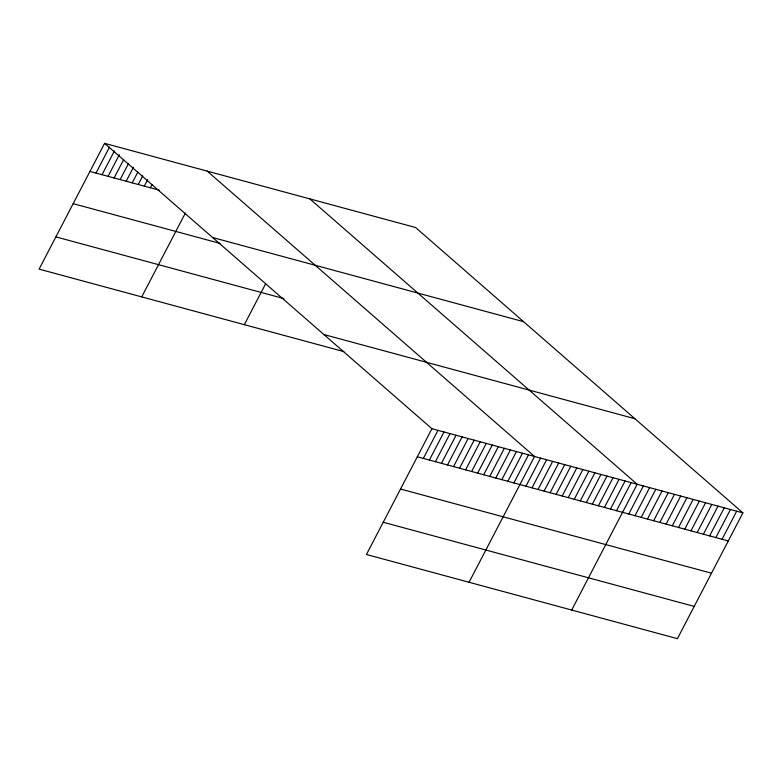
<?xml version="1.0" encoding="UTF-8"?>
<svg xmlns="http://www.w3.org/2000/svg" width="782" height="782" viewBox="0 0 782 782"><rect width="100%" height="100%" fill="white"/><g stroke="black" fill="none" stroke-linecap="round" stroke-linejoin="round"><path stroke-width="1.17" d="M104.583 143.341L431.928 428.712L366.445 554.497L677.417 638.659L742.9 512.875L415.555 227.503L104.583 143.341L39.1 269.125L343.855 351.607M96 173.057L109.49 147.133M102.041 174.689L114.407 150.926M108.072 176.321L119.314 154.719M114.113 177.954L123.664 159.596M120.145 179.586L128.58 163.389M126.185 181.219L133.497 167.182M132.217 182.851L137.847 172.06M138.258 184.493L142.754 175.852M144.299 186.126L147.671 179.645M150.33 187.758L152.021 184.513M141.718 296.906L185.314 213.163M244.346 324.677L265.577 283.886M423.345 458.418L437.959 430.344M429.377 460.06L444 431.977M435.418 461.693L450.031 433.609M441.449 463.325L456.072 435.242M447.49 464.958L462.103 436.874M453.531 466.59L468.144 438.516M459.562 468.223L474.175 440.149M465.603 469.855L480.216 441.781M471.634 471.487L486.257 443.414M477.675 473.13L492.289 445.046M483.706 474.762L498.33 446.678M489.747 476.394L504.361 448.311M495.778 478.027L510.402 449.953M501.819 479.659L516.433 451.585M507.86 481.292L522.474 453.218M513.891 482.924L528.505 454.85M469.063 582.267L534.546 456.483L207.201 171.111M525.963 486.199L540.587 458.115M532.004 487.831L546.618 459.748M538.036 489.464L552.659 461.38M544.077 491.096L558.69 463.022M550.108 492.728L564.731 464.655M556.149 494.361L570.762 466.287M562.19 495.993L576.803 467.919M568.221 497.635L582.834 469.552M574.262 499.268L588.875 471.184M580.293 500.9L594.916 472.817M586.334 502.533L600.947 474.449M592.365 504.165L606.988 476.091M598.406 505.798L613.02 477.724M604.437 507.43L619.061 479.356M610.478 509.062L625.092 480.989M616.519 510.705L631.133 482.621M571.691 610.048L637.164 484.253L309.828 198.882M628.767 514.018L643.391 485.935M634.994 515.7L649.607 487.626M641.211 517.381L655.824 489.307M647.428 519.062L662.051 490.988M653.644 520.753L668.268 492.67M659.871 522.435L674.485 494.351M666.088 524.116L680.702 496.042M672.305 525.797L686.928 497.723M678.532 527.479L693.145 499.405M684.749 529.17L699.362 501.086M690.965 530.851L705.579 502.767M697.182 532.532L711.806 504.458M703.409 534.214L718.023 506.14M709.626 535.895L724.24 507.821M715.843 537.586L730.456 509.502M722.06 539.267L736.683 511.184M89.969 171.424L159.381 190.212M212.606 237.513L523.578 321.676M73.176 203.662L220.074 243.417M55.884 236.887L283.934 298.607M323.904 334.54L634.876 418.702M431.928 428.712L742.9 512.875M417.305 456.786L728.286 540.948M400.521 489.033L711.503 573.196M383.229 522.259L694.201 606.412"/></g></svg>
